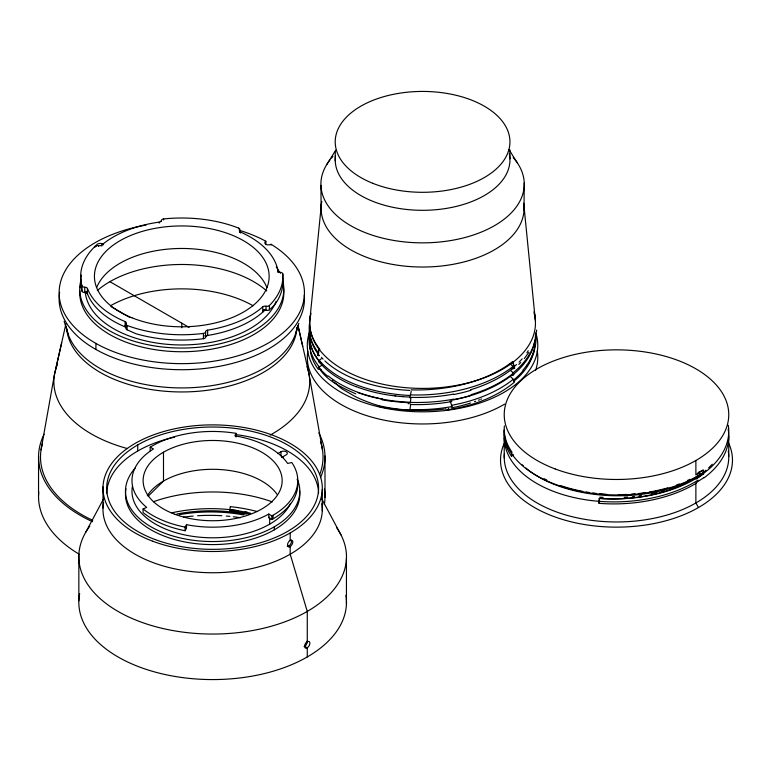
<?xml version="1.0" encoding="UTF-8"?>
<svg xmlns="http://www.w3.org/2000/svg" width="771" height="771" viewBox="0 0 771 771"><rect width="100%" height="100%" fill="white"/><g stroke="black" fill="none" stroke-linecap="round" stroke-linejoin="round"><path stroke-width="1.16" d="M38.55 495.474L38.55 456.008M262.766 312.139L262.738 306.858A2.785 1.609 0 0 1 266.024 306.222A2.785 1.609 0 0 0 269.397 305.518A101.107 58.374 0 0 0 282.803 273.888A2.785 1.609 0 0 0 280.384 272.365A2.785 1.609 0 0 1 277.965 270.929A96.645 55.801 0 0 0 240.485 232.052A2.785 1.609 0 0 1 239.636 230.105A2.785 1.609 0 0 0 238.673 228.12A101.107 58.374 0 0 0 163.645 218.945A2.785 1.609 0 0 0 161.361 220.545A2.785 1.609 0 0 1 159.221 222.115A96.645 55.801 0 0 0 101.801 245.053A2.785 1.609 0 0 1 98.495 245.65A2.785 1.609 0 0 0 95.103 246.325A101.107 58.374 0 0 0 82.025 285.887L82.025 291.197A2.785 1.609 0 0 0 84.752 292.546A2.795 1.609 0 0 1 87.441 293.799L87.441 288.489A2.785 1.609 0 0 0 84.752 287.226A2.785 1.609 0 0 1 82.025 285.887M265.86 244.667L265.86 241.256A122.666 70.826 0 0 0 239.415 230.307M335.24 160.869L335.24 151.868M509.92 158.874L509.92 149.873M728.749 456.538L728.749 436.02M524.01 210.31L524.222 182.997M95.064 247.183L95.103 246.325M318.635 353.079L318.924 349.032L319.84 349.244M536.423 332.291L536.645 330.065M309.865 319.849L321.468 203.534M411.222 391.321L410.085 396.352M410.288 402.905L410.982 397.489M409.979 409.488L410.635 404.438M230.201 507L229.729 511.279L230.201 510.98M41.046 449.888L54.278 375.535L65.969 323.685M512.262 368.74L513.313 368.634L513.602 367.015L513.081 362.187L512.301 362.264M534.573 349.523C531.682 362.235 523.788 373.578 513.476 381.443L514.016 379.891L510.489 376.605M55.599 369.482L61.67 342.777M318.924 349.032L317.527 355.065A1.735 1.33 -47.7 0 0 317.835 355.383L318.866 355.739M295.997 332.368L298.782 323.377M532.992 353.928L529.542 361.705M513.313 368.634L514.363 368.345A1.735 1.118 42.7 0 0 514.633 368.075L513.081 362.187M150.181 447.209A85.128 49.142 0 0 1 236.109 433.36L234.885 435.837A80.666 46.568 0 0 1 287.641 463.458L291.795 462.513A85.128 49.142 0 0 1 272.838 515.356C274.129 519.317 271.546 520.859 268.78 517.688L268.78 514.045A80.666 46.568 0 0 1 186.515 524.665L185.069 527.094L185.069 530.737A85.128 49.142 0 0 1 143.088 512.57L143.088 508.927L146.731 507.443A80.666 46.568 0 0 1 153.458 448.963L150.181 447.209L150.181 450.852M85.86 532.067L103.777 498.48M185.069 530.737L186.515 528.299L186.515 524.665M326.779 164.512L335.761 150.172M528.501 363.382L529.031 362.543M528.858 352.376L524.309 358.544M317.527 355.065L318.568 354.024M148.379 496.004L163.491 481.056L163.491 452.22M518.777 364.432L520.724 362.505M266.024 306.222L266.024 310.299A2.795 1.359 3.2 0 0 269.387 309.826L274.071 305.538A101.107 58.374 0 0 0 282.803 279.198L282.803 273.888M321.237 358.823L318.625 360.761L319.098 362.486L320.919 362.91M321.999 365.059L318.731 367.478C326.625 380.884 342.131 387.726 355.778 393.836M703.73 473.722L702.333 474.734M703.73 477.702L695.876 482.945L695.876 502.981L698.497 507.53M513.563 454.736L511.684 456.095L511.684 452.114M700.906 475.736L695.876 478.964L703.181 474.059L703.181 470.079L695.876 474.917L695.876 460.489M278.023 453.473L280.981 451.767A3.72 2.149 0 0 1 286.243 451.767A3.72 2.149 0 0 1 286.243 454.803L282.302 457.078A3.72 2.149 0 0 1 281.887 457.28M272.838 515.356L271.884 515.895L268.78 514.045M268.78 517.688L269.677 517.177L269.677 524.155M703.181 470.079L700.608 471.312M700.241 471.476L699.519 471.823M698.054 472.507L698.786 472.16M481.586 398.944L480.738 399.301M479.61 399.754L478.473 400.207M453.907 394.492L460.846 393.017A108.171 63.521 -2.3 0 0 470.985 390.261M454.138 399.513L461.164 398.019A108.624 63.791 -2.3 0 0 471.389 395.224M451.276 407.946L457.28 406.683A110.629 63.877 0 0 0 470.628 403.011M448.799 408.408L448.221 408.505M445.146 409.015L445.927 408.9M512.445 375.169L513.496 375.063L513.833 373.463L510.595 370.446M703.181 474.059L697.331 473.76M410.374 397.855L409.893 397.836M408.996 403.647L408.129 403.609M391.62 401.373L382.03 399.831M319.435 369.193L321.382 369.656M379.332 405.787L379.602 405.874A112.701 65.063 0 0 0 444.173 409.131M87.441 288.489A96.645 55.801 0 0 0 125.114 321.574A2.785 1.609 0 0 1 126.049 323.502L126.049 327.588A2.795 1.725 7.7 0 0 127.109 329.805L135.937 333.718A101.107 58.374 0 0 0 203.409 338.71A2.785 1.609 0 0 0 205.606 337.072A2.785 1.609 0 0 1 207.64 335.452L207.64 330.142A96.645 55.801 0 0 0 262.738 306.858M96.279 246.296A4.163 2.4 0 0 1 98.399 243.713A4.163 2.4 0 0 1 103.295 244.137L103.603 244.311M109.896 281.675L189.078 327.386M111.072 306.636L129.788 317.44M288.865 545.858L290.185 546.61L290.185 554.204L307.272 611.413L307.272 641.761M304.641 646.32L307.272 647.833L307.272 656.94M510.074 363.729L514.633 368.075M334.132 382.021L339.876 387.235A72.773 42.02 0 0 0 342.488 389.201L355.604 396.757A122.493 70.72 0 0 0 379.033 405.748M332.368 380.228L332.956 380.826M508.966 149.545L517.216 162.7M321.854 499.088L340.975 534.891M450.168 400.853L451.951 406.481M533.927 311.908L535.296 316.255M64.118 321.266L67.993 333.698M297.963 325.42L309.036 374.089L322.451 449.744M297.972 325.458L302.714 346.295M523.808 204.267L535.315 320.11M320.938 185.31L321.131 209.587M324.976 455.96L325.005 497.497M277.965 270.929L277.974 272.587M159.221 222.115L159.221 223.118M504.234 438.005L504.234 457.762M346.439 558.262L346.439 603.789M322.278 489.537L322.278 510.778M290.185 532.954L290.185 540.548M280.981 451.767L280.981 455.815M280.384 272.365L280.384 273.358M274.283 526.815L274.283 529.85M271.884 515.895L271.884 519.538M265.86 241.256A3.72 2.149 0 0 0 265.889 244.262A3.72 2.149 0 0 0 271.113 244.291L271.113 245.043M269.397 305.518L269.397 309.826M240.485 232.052L240.485 233.015M239.636 230.105L239.636 232.408M238.673 228.12L238.673 228.929M236.109 433.36L236.109 437.003M207.64 330.142A2.785 1.609 0 0 0 205.606 331.761L205.606 337.072M205.606 331.761A2.785 1.609 0 0 1 203.409 333.4L203.409 338.71M181.783 323.174L181.783 327.8M163.645 218.945L163.645 219.947M161.361 220.545L161.361 221.537M137.73 444.944L137.73 451.006M126.049 323.502A2.785 1.609 0 0 0 127.109 325.478L127.109 329.805M125.114 321.574L125.114 326.885M103.295 244.137L103.295 244.889M103.006 486.848L103.006 508.089M101.801 245.053L101.801 246.094M98.495 245.65L98.495 246.479M95.922 343.403L95.922 349.475M84.752 287.226L84.752 292.546M78.844 555.303L78.844 600.831M728.287 451.237A112.258 64.812 0 0 1 618.544 521.957A112.258 64.812 0 0 1 504.398 453.599M728.373 442.544A115.978 66.961 0 0 1 616.916 527.142A115.978 66.961 0 0 1 504.398 443.017M697.822 475.977A112.306 63.039 0.6 0 1 573.807 489.913A112.306 63.039 0.6 0 1 504.224 429.9M695.509 478.762A112.306 65.034 -1.5 0 1 599.067 498.48M698.083 480.102A112.306 65.978 -1.2 0 1 572.178 497.131A112.306 65.978 -1.2 0 1 504.388 433.89M696.309 483.195A112.306 65.978 -1.2 0 1 598.836 503.318M511.915 452.066A112.306 63.039 0.6 0 1 504.379 425.862M511.385 456.162A112.306 62.885 -0.2 0 1 504.485 429.842M699.442 475.003A109.289 61.294 0.6 0 1 525.909 468.074M523.393 465.877A109.289 61.294 0.6 0 1 522.208 464.749M689.949 479.273A109.289 61.294 0.6 0 1 687.395 480.516M679.357 483.947A109.289 61.294 0.6 0 1 676.572 484.988M667.956 487.792A109.289 61.294 0.6 0 1 649.163 492.071M645.674 492.621A109.289 61.294 0.6 0 1 638.6 493.527M635.034 493.883A109.289 61.294 0.6 0 1 631.459 494.163M626.688 494.442A109.289 61.294 0.6 0 1 618.342 494.635M606.555 494.307A109.289 61.294 0.6 0 1 599.645 493.768M596.224 493.421A109.289 61.294 0.6 0 1 592.822 492.997M589.439 492.524A109.289 61.294 0.6 0 1 586.085 491.985M582.76 491.387A109.289 61.294 0.6 0 1 560.681 485.614M546.706 479.986A109.289 61.294 0.6 0 1 544.114 478.714M673.603 487.282A109.289 63.289 -1.5 0 1 670.577 488.38M664.371 490.385A109.289 63.289 -1.5 0 1 661.21 491.3M656.94 492.418A109.289 63.289 -1.5 0 1 651.524 493.671M641.472 495.522A109.289 63.289 -1.5 0 1 639.198 495.859M634.6 496.447A109.289 63.289 -1.5 0 1 632.297 496.697M627.642 497.112A109.289 63.289 -1.5 0 1 624.144 497.353M603.221 497.411A109.289 63.289 -1.5 0 1 599.79 497.199M712.25 464.229A109.289 63.289 -1.5 0 1 708.597 467.872M705.957 470.214A109.289 63.289 -1.5 0 1 599.79 498.336M728.161 429.274A112.306 66.769 0.2 0 1 704.039 477.847M728.316 425.284A112.306 66.614 -0.6 0 1 703.325 473.529M523.673 203.265A101.483 58.586 0 0 1 421.062 267.017A101.483 58.586 0 0 1 321.815 201.52M513.187 157.525A101.666 58.692 0 0 1 424.888 242.836A101.666 58.692 0 0 1 329.969 159.934M331.424 158.161A101.666 58.692 0 0 1 332.985 156.417M509.284 153.699A87.354 50.433 0 0 1 424.281 210.3A87.354 50.433 0 0 1 335.53 155.655M535.845 333.12A115.245 66.537 0 0 1 422.007 411.82A115.245 66.537 0 0 1 309.431 332.523M318.442 369.434A112.932 62.287 -0.9 0 1 310.434 351.817M310.048 349.032A112.932 62.287 -0.9 0 1 309.952 347.634M451.835 401.527A112.421 65.092 -2.4 0 1 410.239 404.496M410.596 402.25A113.25 62.499 -2 0 1 357.503 392.449M512.503 374.648A112.739 65.718 -2.4 0 1 451.266 400.284M451.989 406.548A112.913 65.362 -2.4 0 1 409.97 409.536M409.835 410.239A112.691 64.523 -2.3 0 1 379.139 406.519M513.033 379.486A113.231 66.007 -2.4 0 1 451.43 405.324M512.927 374.812A112.817 67.675 -1.4 0 0 534.631 342.035A111.352 67.318 -0.4 0 0 535.045 339.809M523.49 370.34A113.202 67.867 -1.4 0 1 513.833 379.814M512.272 361.85A113.096 65.072 -2.4 0 1 411.097 389.856M534.216 313.652A112.865 65.159 0 0 1 422.306 388.411A112.865 65.159 0 0 1 311.031 313.334M512.792 366.678A113.578 65.352 -2.4 0 1 410.837 394.897M409.883 395.465A113.404 62.779 -1.2 0 1 319.473 360.529M319.059 360.645A112.894 61.998 0.3 0 1 309.383 330.952M319.425 355.662A112.393 61.709 0.3 0 1 309.653 332.166M409.729 390.405A112.923 62.499 -1.2 0 1 324.861 360.867M323.078 359.122A112.923 62.499 -1.2 0 1 321.411 357.349M453.705 394.087A117.076 67.463 -2.4 0 1 410.644 397.354M512.792 368.422A112.393 66.104 -2.2 0 1 470.57 389.76M528.222 350.718A112.923 67.896 -1.2 0 1 526.872 352.781M522.169 358.823A112.923 67.896 -1.2 0 1 519.162 362.042M516.541 364.548A112.923 67.896 -1.2 0 1 512.301 368.181M453.946 399.099A117.578 67.742 -2.4 0 1 410.374 402.385M410.317 402.722A112.605 64.456 -2.3 0 1 391.697 401.209M513.313 373.251A112.894 66.402 -2.2 0 1 470.975 394.723M535.903 333.602A113.404 68.176 -1.1 0 1 512.821 373.019M403.358 396.535A106.899 61.082 -2.4 0 1 402.269 396.458M395.754 395.831A106.899 61.082 -2.4 0 1 394.685 395.696M327.598 376.209A113.202 62.47 -1 0 1 318.886 367.439M319.57 367.275A113.231 62.297 0.7 0 1 309.344 337.582M382.541 399.06A112.99 62.624 -1.3 0 1 328.263 375.959M356.115 386.714A112.817 62.268 -1 0 1 319.56 362.36M319.936 362.283A112.739 62.017 0.7 0 1 309.971 340.955M309.836 332.812A112.739 62.017 0.7 0 1 310.038 331.183M409.989 397.065A111.352 62.297 -1.8 0 1 356.221 386.618M514.652 381.924A112.932 67.694 -1.4 0 1 446.342 410.037M475.707 401.257A110.629 63.877 0 0 1 474.454 401.71M534.804 346.189A113.25 69.062 -0.9 0 1 534.361 348.386M535.72 333.168A112.99 68.021 -1 0 1 522.931 370.167M535.527 333.13A111.352 67.318 -0.4 0 1 535.325 337.592M534.814 345.89A122.493 70.71 0 0 1 534.679 346.796M534.158 349.494A122.493 70.71 0 0 1 533.204 353.041M527.335 365.04A72.773 42.01 0 0 1 526.853 365.666M319.56 348.877A113.096 62.624 1.3 0 1 310.568 315.32M317.777 352.01A113.578 62.914 1.3 0 1 309.393 324.196M537.233 350.911A115.236 66.528 0 0 1 535.652 370.196M504.697 404.091A115.236 66.528 0 0 1 373.945 417.757A115.236 66.528 0 0 1 307.831 351.21M307.186 641.048A3.72 2.149 -60 0 1 304.073 646.58M307.272 641.829A3.72 2.082 -58.6 0 1 309.884 643.187A3.72 2.082 -58.6 0 1 307.272 647.727M307.272 647.91A3.72 2.207 -61.5 0 1 304.622 646.223A3.72 2.207 -61.5 0 1 307.272 641.665M147.271 495.782A69.515 40.131 0 0 1 211.37 469.308A69.515 40.131 0 0 1 277.107 494.413M336.744 527.865A133.817 77.264 0 0 1 211.013 634.041A133.817 77.264 0 0 1 89.802 526.13M345.909 595.26A133.817 77.264 0 0 1 211.177 679.569A133.817 77.264 0 0 1 79.683 593.583M321.844 503.665A109.655 63.309 0 0 1 211.639 572.747A109.655 63.309 0 0 1 103.642 502.509M291.207 540.086A3.72 2.149 -60 0 1 290.551 544.181A3.72 2.149 -60 0 1 287.265 546.147M290.185 540.635A3.72 2.072 -58.3 0 1 292.797 541.946A3.72 2.072 -58.3 0 1 290.185 546.485M290.185 546.687A3.72 2.217 -61.7 0 1 287.535 544.981A3.72 2.217 -61.7 0 1 290.185 540.423M297.288 479.051A85.128 49.142 0 0 1 272.838 518.999M185.069 527.094A85.128 49.142 0 0 1 143.088 508.927M297.365 479.389A87.171 50.327 0 0 1 202.32 541.194A87.171 50.327 0 0 1 135.118 468.209M299.582 490.587A87.171 50.327 0 0 1 211.052 544.577A87.171 50.327 0 0 1 126.001 488.756M106.716 493.141A105.945 61.16 0 0 1 174.545 437.186M235.406 434.526A105.945 61.16 0 0 1 318.568 493.141M290.301 503.829A80.666 46.568 0 0 1 197.511 536.973A80.666 46.568 0 0 1 132.41 486.414M229.825 510.922A109.289 64.668 0.9 0 1 249.534 514.122M230.076 511.462A112.306 65.622 1.4 0 1 237.179 512.368M244.234 513.544A112.306 65.622 1.4 0 1 246.566 513.997M229.825 509.785A109.289 64.668 0.9 0 1 250.662 513.235M230.298 506.634A112.306 66.412 0.9 0 1 257.466 511.607M281.849 457.463A3.72 2.149 0 0 1 283.41 457.213M153.41 501.728A112.258 64.812 0 0 1 272.365 501.902M183.488 517.148A112.306 63.675 1.2 0 1 193.136 516.069M197.588 515.741A112.306 63.675 1.2 0 1 221.855 515.722M226.308 516.05A112.306 63.675 1.2 0 1 229.835 516.377M233.353 516.763A112.306 63.675 1.2 0 1 240.369 517.746M179.229 514.7A109.289 64.668 0.9 0 1 243.597 514.922M176.925 513.997A109.289 64.668 0.9 0 1 244.783 514.006M171.914 512.773A112.306 66.412 0.9 0 1 237.892 510.624M245.139 511.838A112.306 66.412 0.9 0 1 247.539 512.31M282.726 284.22A102.042 58.914 0 0 1 187.469 351.643A102.042 58.914 0 0 1 79.808 290.763M80.155 287.544A102.042 58.914 0 0 1 80.531 285.54M282.726 280.548A102.032 58.914 0 0 1 181.185 348.058A102.032 58.914 0 0 1 81.022 279.863M276.269 266.911A102.032 58.914 0 0 1 279.478 272.153M271.103 244.282A122.666 70.826 0 0 1 251.25 351.2A122.666 70.826 0 0 1 71.26 323.55A122.666 70.826 0 0 1 146.076 225.074M304.275 295.091A122.666 70.826 0 0 1 179.354 369.704A122.666 70.826 0 0 1 59.646 292.296M297.182 327.241A115.901 66.913 0 0 1 180.954 387.919A115.901 66.913 0 0 1 66.248 326.287M276.076 301.384A96.645 55.801 0 0 1 173.032 344.724A96.645 55.801 0 0 1 85.215 291.361M110.513 305.75A101.483 58.586 0 0 1 253.1 305.769M97.329 290.503A101.666 58.692 0 0 1 266.785 290.975M96.693 287.477A87.354 50.433 0 0 1 181.956 248.464A87.354 50.433 0 0 1 266.949 287.67M265.696 309.373A96.654 55.801 0 0 1 204.45 335.925M125.866 327.193A96.654 55.801 0 0 1 86.631 291.448M203.409 333.4A101.107 58.374 0 0 1 127.109 325.478M82.025 291.197A101.107 58.374 0 0 1 81.331 275.045M126.222 327.251A2.795 1.725 7.7 0 1 126.059 327.588M126.049 326.239A2.795 1.725 7.7 0 0 125.114 325.429A97.898 60.408 7.7 0 0 125.885 325.844M282.6 278.668A2.785 1.609 0 0 1 282.803 279.198M266.053 310.25A2.968 1.503 4.3 0 0 262.738 310.674A98.601 47.889 3.1 0 0 264.289 309.566M320.418 441.436A141.257 81.553 0 0 1 319.898 474.098M92.713 520.338A141.257 81.553 0 0 1 42.511 443.335M318.77 432.926A143.223 82.69 0 0 1 320.476 477.635M92.539 521.716A143.223 82.69 0 0 1 44.092 434.246M324.437 489.084A143.242 82.699 0 0 1 324.321 504.591M79.259 554.243A143.242 82.699 0 0 1 38.762 491.917M296.951 327.675A115.236 66.528 0 0 1 182.852 391.947A115.236 66.528 0 0 1 66.711 328.899M306.983 366.582A127.919 73.852 0 0 1 270.197 435.085M127.562 448.606A127.919 73.852 0 0 1 57.372 364.538M599.404 499.81L598.932 502.952L599.404 498.673L599.404 499.81M555.12 468.932A112.258 64.812 0 0 0 728.585 418.21A112.258 64.812 0 0 0 565.769 356.838A112.258 64.812 0 0 0 555.12 468.932M372.73 183.286A87.354 50.433 0 0 0 509.631 146.085A87.354 50.433 0 0 0 385.384 96.23A87.354 50.433 0 0 0 372.73 183.286M174.641 514.209A69.515 40.131 0 0 0 282.051 482.8A69.515 40.131 0 0 0 181.233 444.8A69.515 40.131 0 0 0 174.641 514.209M154.73 539.401A105.945 61.16 0 0 0 318.423 491.541A105.945 61.16 0 0 0 164.782 433.62A105.945 61.16 0 0 0 154.73 539.401M152.697 541.203A109.655 63.309 0 0 0 322.133 491.657A109.655 63.309 0 0 0 163.095 431.712A109.655 63.309 0 0 0 152.697 541.203M131.937 317.787A87.354 50.433 0 0 0 268.828 280.596A87.354 50.433 0 0 0 144.582 230.741A87.354 50.433 0 0 0 131.937 317.787"/></g></svg>
